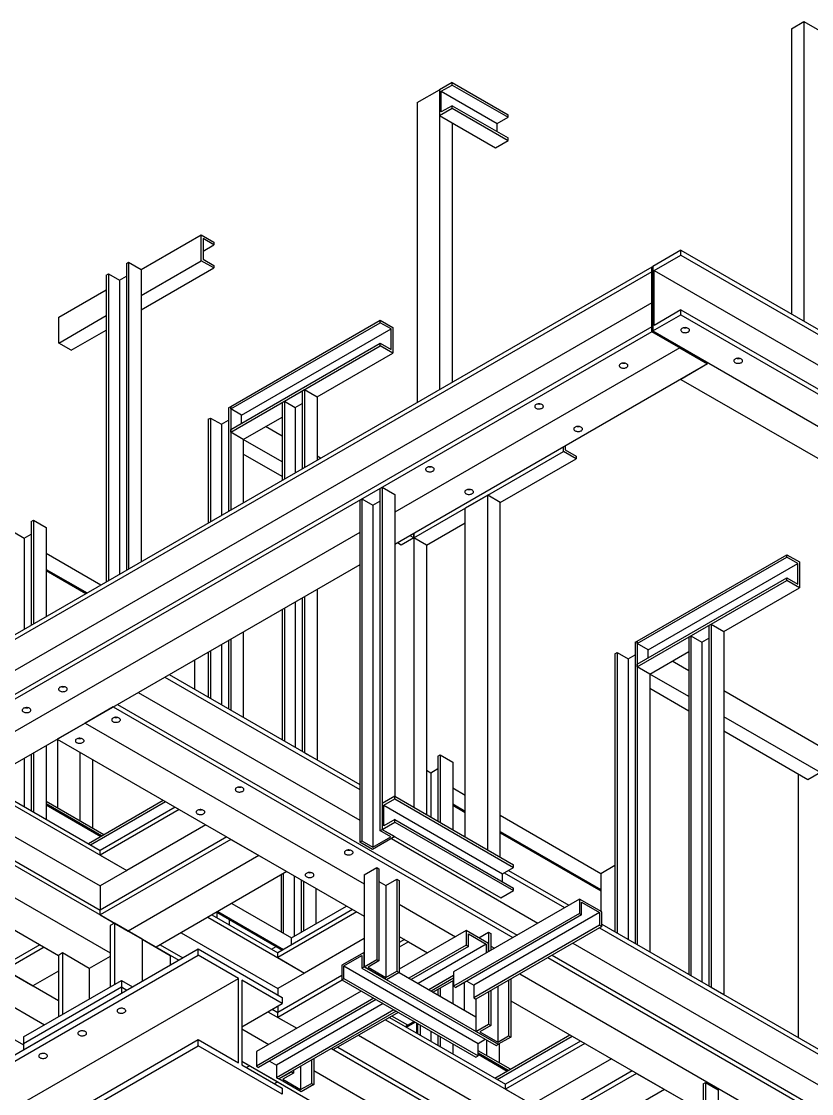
# Model space of a CAD drawing. Header units: millimetres. Extents: x 0 to 16187, y -20471 to 6290.
# Drawn here: x 7813.5 to 7913.4, y 2928 to 3063.6 of the extents above; entities that cross this region are included whole.
import ezdxf

# ---------------------------------------------------------------- set-up
doc = ezdxf.new("R2010")
doc.units = ezdxf.units.MM

msp = doc.modelspace()

# ---------------------------------------------------------------- linework, layer by layer
at = {"color": 7, "linetype": 'Continuous', "lineweight": 25}
for p, q in [((7910.80272, 3062.71244), (7912.39371, 3063.6309)), ((7910.80272, 3062.71244), (7910.80272, 3026.62038)), ((7912.39371, 3063.6309), (7912.39371, 3025.70192)), ((7912.39371, 3063.6309), (7915.22214, 3061.99809)), ((7867.9167, 3055.91585), (7866.32571, 3054.99739)), ((7866.53784, 3054.79323), (7867.9167, 3055.58923)), ((7867.9167, 3055.58923), (7867.9167, 3055.91585)), ((7867.9167, 3055.91585), (7874.98777, 3051.83381)), ((7867.9167, 3055.58923), (7874.98777, 3051.50719)), ((7863.49728, 3053.36457), (7866.32571, 3054.99739)), ((7866.32571, 3054.99739), (7866.32571, 3051.73122)), ((7866.32571, 3054.99739), (7866.32571, 3017.0684)), ((7866.53784, 3052.1803), (7866.53784, 3054.79323)), ((7866.53784, 3054.79323), (7873.60891, 3050.71119)), ((7863.49728, 3053.36457), (7863.49728, 3015.43559)), ((7867.9167, 3052.9763), (7866.53784, 3052.1803)), ((7867.9167, 3052.64968), (7867.9167, 3052.9763)), ((7867.9167, 3052.9763), (7874.98777, 3048.89426)), ((7866.32571, 3051.73122), (7867.9167, 3052.64968)), ((7866.32571, 3051.73122), (7873.39678, 3047.64918)), ((7867.9167, 3052.64968), (7874.98777, 3048.56764)), ((7873.60891, 3050.71119), (7874.98777, 3051.50719)), ((7874.98777, 3051.50719), (7874.98777, 3051.83381)), ((7867.9167, 3050.81276), (7867.9167, 3017.98686)), ((7873.60891, 3049.69026), (7873.60891, 3050.71119)), ((7874.98777, 3048.56764), (7874.98777, 3048.89426)), ((7873.39678, 3047.64918), (7874.98777, 3048.56764)), ((7828.60156, 3032.24118), (7836.20296, 3036.62937)), ((7836.20296, 3033.36321), (7836.20296, 3036.62937)), ((7836.20296, 3036.62937), (7837.79395, 3035.71091)), ((7837.79395, 3035.3843), (7836.41509, 3036.18029)), ((7836.41509, 3036.18029), (7836.41509, 3033.56736)), ((7836.41509, 3034.5883), (7837.79395, 3035.3843)), ((7837.79395, 3035.71091), (7837.79395, 3035.3843)), ((7896.83737, 3034.68241), (7893.30183, 3032.64139)), ((7893.46093, 3032.12083), (7896.83737, 3034.07)), ((7896.83737, 3034.07), (7896.83737, 3034.68241)), ((7896.83737, 3034.68241), (8046.744, 2948.14315)), ((7896.83737, 3034.07), (8046.744, 2947.53074)), ((7893.14273, 3032.54954), (7677.29839, 2907.94525)), ((7826.72773, 3032.99636), (7827.01057, 3033.15964)), ((7826.72773, 3032.99636), (7826.72773, 2994.20898)), ((7827.01057, 3033.15964), (7827.01057, 2994.37226)), ((7827.01057, 3033.15964), (7828.60156, 3032.24118)), ((7828.60156, 3028.97502), (7836.20296, 3033.36321)), ((7837.79395, 3032.44475), (7836.20296, 3033.36321)), ((7836.41509, 3033.56736), (7837.79395, 3032.77137)), ((7837.79395, 3032.77137), (7837.79395, 3032.44475)), ((7893.14273, 3032.54954), (7893.30183, 3032.64139)), ((7893.14273, 3024.38413), (7893.14273, 3032.54954)), ((7893.14273, 3031.93714), (7893.14273, 3032.54954)), ((7893.30183, 3032.64139), (7893.30183, 3024.47598)), ((7893.14273, 3031.93714), (7677.29839, 2907.33285)), ((7824.18214, 3031.52682), (7824.46499, 3031.6901)), ((7824.18214, 3031.52682), (7824.18214, 2992.73944)), ((7824.46499, 3031.6901), (7824.46499, 2992.90272)), ((7824.46499, 3031.6901), (7825.84384, 3030.8941)), ((7825.84384, 3030.8941), (7826.72773, 3031.40436)), ((7828.60156, 3027.1381), (7837.79395, 3032.44475)), ((7828.60156, 3032.24118), (7828.60156, 2995.29072)), ((7893.46093, 3025.18023), (7893.46093, 3032.12083)), ((7893.46093, 3032.12083), (8043.36757, 2945.58157)), ((7825.84384, 3030.8941), (7825.84384, 2993.69872)), ((7818.17174, 3026.22017), (7824.18214, 3029.6899)), ((7893.14273, 3028.03879), (7680.67482, 2905.38367)), ((7896.83737, 3027.1294), (7893.46093, 3025.18023)), ((7896.83737, 3026.517), (7896.83737, 3027.1294)), ((7896.83737, 3027.1294), (8046.744, 2940.59015)), ((7818.17174, 3022.95401), (7824.18214, 3026.42374)), ((7818.17174, 3022.95401), (7818.17174, 3026.22017)), ((7839.91527, 3014.93333), (7858.83038, 3025.85278)), ((7858.83038, 3025.52617), (7858.83038, 3025.85278)), ((7858.83038, 3025.85278), (7860.42137, 3024.93433)), ((7893.30183, 3024.47598), (7896.83737, 3026.517)), ((7896.83737, 3026.517), (8046.744, 2939.97774)), ((7893.14273, 3024.99654), (7677.29839, 2900.39225)), ((7893.14273, 3024.38413), (7677.29839, 2899.77985)), ((7819.76273, 3022.03555), (7824.18214, 3024.58682)), ((7839.91527, 3014.60671), (7858.83038, 3025.52617)), ((7841.29413, 3013.81071), (7860.20923, 3024.73017)), ((7860.20923, 3024.73017), (7858.83038, 3025.52617)), ((7860.20923, 3022.11724), (7860.20923, 3024.73017)), ((7860.42137, 3024.93433), (7860.42137, 3021.66816)), ((7893.14273, 3024.38413), (7893.14273, 3024.99654)), ((7893.30183, 3024.47598), (7893.14273, 3024.38413)), ((7900.2138, 3020.30209), (7893.14273, 3024.38413)), ((7896.67827, 3022.34311), (7893.14273, 3024.38413)), ((7893.30183, 3024.47598), (7958.70921, 2986.7171)), ((7819.76273, 3022.03555), (7818.17174, 3022.95401)), ((7839.91527, 3011.99378), (7858.83038, 3022.91324)), ((7839.91527, 3011.66716), (7858.83038, 3022.58662)), ((7850.84007, 3016.137), (7860.42137, 3021.66816)), ((7858.83038, 3022.58662), (7858.83038, 3022.91324)), ((7858.83038, 3022.91324), (7860.20923, 3022.11724)), ((7860.42137, 3021.66816), (7858.83038, 3022.58662)), ((7896.67827, 3022.34311), (7860.65118, 3001.54512)), ((7896.67827, 3022.34311), (7900.2138, 3020.30209)), ((7900.2138, 3020.30209), (7860.65118, 2997.46308)), ((7900.2138, 3020.30209), (7896.83737, 3018.35292)), ((7896.83737, 3018.35292), (7958.70921, 2982.63506)), ((7848.96624, 3016.89218), (7849.24908, 3017.05546)), ((7848.96624, 3016.89218), (7848.96624, 3007.04699)), ((7849.24908, 3017.05546), (7849.24908, 3007.21027)), ((7849.24908, 3017.05546), (7850.84007, 3016.137)), ((7839.63243, 3014.77004), (7839.91527, 3014.93333)), ((7839.91527, 3014.60671), (7839.91527, 3014.93333)), ((7839.91527, 3014.93333), (7839.91527, 3001.82198)), ((7846.42065, 3015.42264), (7846.70349, 3015.58592)), ((7846.42065, 3015.42264), (7846.42065, 3005.57746)), ((7846.70349, 3015.58592), (7846.70349, 3005.74074)), ((7846.70349, 3015.58592), (7848.08235, 3014.78992)), ((7848.08235, 3014.78992), (7848.96624, 3015.30018)), ((7850.84007, 3016.137), (7850.84007, 3008.12873)), ((7839.63243, 3014.77004), (7839.63243, 3001.6587)), ((7841.29413, 3013.81071), (7839.91527, 3014.60671)), ((7841.29413, 3012.78978), (7841.29413, 3013.81071)), ((7841.50626, 3010.7487), (7846.42065, 3013.58572)), ((7848.08235, 3014.78992), (7848.08235, 3006.53674)), ((7837.08684, 3013.30051), (7837.36969, 3013.46379)), ((7837.08684, 3013.30051), (7837.08684, 3000.18916)), ((7837.36969, 3013.46379), (7837.36969, 3000.35245)), ((7837.36969, 3013.46379), (7838.74854, 3012.66779)), ((7838.74854, 3012.66779), (7839.63243, 3013.17805)), ((7838.74854, 3012.66779), (7838.74854, 3001.14844)), ((7846.42065, 3011.17785), (7844.33515, 3012.38179)), ((7839.91527, 3011.66716), (7839.91527, 3011.99378)), ((7841.50626, 3010.7487), (7839.91527, 3011.66716)), ((7846.42065, 3007.91169), (7841.50626, 3010.7487)), ((7841.50626, 3010.7487), (7841.50626, 3002.74044)), ((7881.98812, 3009.21794), (7881.98812, 3009.78063)), ((7882.20025, 3009.90309), (7882.20025, 3009.42209)), ((7882.20025, 3009.42209), (7883.57911, 3008.6261)), ((7846.42065, 3006.07477), (7841.50626, 3008.91179)), ((7851.27126, 3008.37765), (7850.84007, 3008.62657)), ((7863.07302, 2998.29848), (7881.98812, 3009.21794)), ((7873.99782, 3002.76831), (7883.57911, 3008.29948)), ((7883.57911, 3008.29948), (7881.98812, 3009.21794)), ((7883.57911, 3008.6261), (7883.57911, 3008.29948)), ((7858.77734, 3004.54542), (7859.06019, 3004.7087)), ((7858.77734, 3004.54542), (7858.77734, 2961.26875)), ((7859.06019, 3004.7087), (7859.06019, 2961.43203)), ((7859.06019, 3004.7087), (7860.65118, 3003.79024)), ((7856.23176, 3003.07588), (7856.5146, 3003.23916)), ((7856.23176, 3003.07588), (7856.23176, 2959.79922)), ((7856.5146, 3003.23916), (7856.5146, 2959.9625)), ((7856.5146, 3003.23916), (7857.89346, 3002.44317)), ((7857.89346, 3002.44317), (7858.77734, 3002.95342)), ((7860.65118, 3003.79024), (7860.65118, 2965.61666)), ((7872.40683, 3003.68677), (7869.5784, 3002.05396)), ((7872.40683, 2958.83026), (7872.40683, 3003.68677)), ((7873.99782, 3002.76831), (7872.40683, 3003.68677)), ((7873.99782, 2957.91181), (7873.99782, 3002.76831)), ((7857.89346, 3002.44317), (7857.89346, 2959.1665)), ((7869.5784, 2960.46308), (7869.5784, 3002.05396)), ((7814.70691, 3000.38085), (7814.98976, 3000.54413)), ((7814.70691, 3000.38085), (7814.70691, 2987.26951)), ((7814.98976, 3000.54413), (7814.98976, 2987.43279)), ((7814.98976, 3000.54413), (7816.58075, 2999.62567)), ((7864.66401, 2997.38002), (7869.5784, 3000.21704)), ((7856.23176, 2998.99384), (7680.83392, 2897.73882)), ((7812.44417, 2999.0746), (7813.82303, 2998.2786)), ((7813.82303, 2998.2786), (7814.70691, 2998.78886)), ((7816.58075, 2999.62567), (7816.58075, 2988.35125)), ((7863.07302, 2998.29848), (7862.58566, 2998.57983)), ((7863.07302, 2998.29848), (7863.07302, 2998.86117)), ((7863.07302, 2998.86117), (7863.07302, 2964.21856)), ((7813.82303, 2998.2786), (7813.82303, 2986.75925)), ((7861.48203, 2997.38002), (7860.99467, 2997.66137)), ((7863.07302, 2998.29848), (7861.48203, 2997.38002)), ((7864.66401, 2997.38002), (7863.07302, 2998.29848)), ((7864.66401, 2997.38002), (7864.66401, 2963.3001)), ((7816.58075, 2996.36004), (7823.51732, 2992.35564)), ((7891.32193, 2985.25689), (7910.23704, 2996.17635)), ((7910.23704, 2995.84973), (7910.23704, 2996.17635)), ((7910.23704, 2996.17635), (7911.82803, 2995.25789)), ((7856.23176, 2994.9118), (7684.36946, 2895.6978)), ((7891.32193, 2984.93028), (7910.23704, 2995.84973)), ((7892.70079, 2984.13428), (7911.6159, 2995.05374)), ((7911.6159, 2995.05374), (7910.23704, 2995.84973)), ((7911.6159, 2992.44081), (7911.6159, 2995.05374)), ((7911.82803, 2995.25789), (7911.82803, 2991.99173)), ((7816.58075, 2994.31869), (7821.74926, 2991.33497)), ((7816.58075, 2994.15541), (7821.60784, 2991.25333)), ((7891.32193, 2982.31734), (7910.23704, 2993.2368)), ((7910.23704, 2992.91019), (7910.23704, 2993.2368)), ((7910.23704, 2993.2368), (7911.6159, 2992.44081)), ((7850.84007, 2991.79924), (7850.84007, 2970.20658)), ((7891.32193, 2981.99073), (7910.23704, 2992.91019)), ((7902.24673, 2986.46056), (7911.82803, 2991.99173)), ((7911.82803, 2991.99173), (7910.23704, 2992.91019)), ((7848.96624, 2990.7175), (7848.96624, 2971.28832)), ((7849.24908, 2990.88079), (7849.24908, 2971.12504)), ((7846.42065, 2989.24797), (7846.42065, 2972.75785)), ((7846.70349, 2989.41125), (7846.70349, 2972.59457)), ((7848.08235, 2990.20725), (7848.08235, 2971.79857)), ((7841.50626, 2986.41095), (7841.50626, 2975.59487)), ((7900.3729, 2987.21574), (7900.65574, 2987.37902)), ((7900.3729, 2987.21574), (7900.3729, 2941.61188)), ((7900.65574, 2987.37902), (7900.65574, 2941.4486)), ((7900.65574, 2987.37902), (7902.24673, 2986.46056)), ((7902.24673, 2986.46056), (7902.24673, 2940.53014)), ((7839.63243, 2985.32921), (7839.63243, 2976.67661)), ((7839.91527, 2985.49249), (7839.91527, 2976.51333)), ((7891.03909, 2985.09361), (7891.32193, 2985.25689)), ((7891.03909, 2985.09361), (7891.03909, 2947.00018)), ((7891.32193, 2984.93028), (7891.32193, 2985.25689)), ((7891.32193, 2985.25689), (7891.32193, 2946.83689)), ((7897.82731, 2985.74621), (7898.11016, 2985.90949)), ((7897.82731, 2985.74621), (7897.82731, 2943.08142)), ((7898.11016, 2985.90949), (7898.11016, 2942.91814)), ((7898.11016, 2985.90949), (7899.48902, 2985.11349)), ((7899.48902, 2985.11349), (7900.3729, 2985.62374)), ((7899.48902, 2985.11349), (7899.48902, 2942.12214)), ((7837.08684, 2983.85968), (7837.08684, 2978.14615)), ((7837.36969, 2984.02296), (7837.36969, 2977.98286)), ((7838.74854, 2984.81896), (7838.74854, 2977.18687)), ((7888.49351, 2983.62408), (7888.77635, 2983.78736)), ((7888.77635, 2983.78736), (7888.77635, 2948.30643)), ((7888.77635, 2983.78736), (7890.15521, 2982.99136)), ((7892.70079, 2984.13428), (7891.32193, 2984.93028)), ((7892.70079, 2983.11334), (7892.70079, 2984.13428)), ((7892.91292, 2981.07227), (7897.82731, 2983.90929)), ((7835.31908, 2982.83917), (7835.31908, 2979.16666)), ((7888.49351, 2983.62408), (7888.49351, 2948.46971)), ((7890.15521, 2982.99136), (7891.03909, 2983.50161)), ((7890.15521, 2982.99136), (7890.15521, 2947.51043)), ((7891.32193, 2981.99073), (7891.32193, 2982.31734)), ((7897.82731, 2981.50141), (7895.74181, 2982.70535)), ((7832.13824, 2981.00291), (7856.23176, 2967.09402)), ((7892.91292, 2981.07227), (7891.32193, 2981.99073)), ((7897.82731, 2978.23525), (7892.91292, 2981.07227)), ((7892.91292, 2981.07227), (7892.91292, 2945.91844)), ((7831.60783, 2980.69671), (7856.23176, 2966.48162)), ((7828.23139, 2978.74753), (7856.23176, 2962.58327)), ((7897.82731, 2976.39833), (7892.91292, 2979.23535)), ((7914.47968, 2971.88821), (7902.24673, 2978.95014)), ((7825.06603, 2976.92021), (7821.53049, 2974.87919)), ((7825.06603, 2976.92021), (7875.58961, 2947.75356)), ((7825.59644, 2977.22641), (7876.12003, 2948.05977)), ((7914.47968, 2968.62205), (7902.24673, 2975.68398)), ((7821.53049, 2974.87919), (7817.99496, 2972.83817)), ((7821.53049, 2974.87919), (7856.77977, 2954.53021)), ((7817.99496, 2972.83817), (7856.77977, 2950.44817)), ((7818.03031, 2972.81776), (7818.03031, 2964.12964)), ((7820.85874, 2972.95092), (7820.85874, 2972.92962)), ((7912.88869, 2967.70359), (7902.24673, 2973.84706)), ((7816.58075, 2972.02176), (7816.58075, 2962.71603)), ((7813.82303, 2970.42976), (7813.82303, 2964.30803)), ((7814.70691, 2970.94002), (7814.70691, 2963.79777)), ((7814.98976, 2971.1033), (7814.98976, 2963.63449)), ((7820.85874, 2971.18494), (7820.85874, 2962.49683)), ((7822.44973, 2970.26648), (7822.44973, 2961.57837)), ((7849.24908, 2971.12504), (7850.84007, 2970.20658)), ((7866.11358, 2970.70442), (7866.39642, 2970.8677)), ((7866.11358, 2970.70442), (7866.11358, 2962.46328)), ((7866.39642, 2970.8677), (7866.39642, 2962.3)), ((7866.39642, 2970.8677), (7867.98741, 2969.94924)), ((7864.66401, 2968.92873), (7865.22969, 2968.60217)), ((7865.22969, 2968.60217), (7866.11358, 2969.11242)), ((7867.98741, 2969.94924), (7867.98741, 2961.38154)), ((7865.22969, 2968.60217), (7865.22969, 2962.97354)), ((7911.65125, 2968.41794), (7911.65125, 2935.10103)), ((7914.47968, 2968.62205), (7912.88869, 2967.70359)), ((7807.99046, 2967.06269), (7826.78076, 2956.21528)), ((7808.52088, 2967.3689), (7823.40433, 2958.77686)), ((7867.98741, 2966.68361), (7869.5784, 2965.76515)), ((7804.61403, 2965.11352), (7823.40433, 2954.26611)), ((7823.86794, 2960.75966), (7816.58075, 2964.96646)), ((7821.9188, 2959.63444), (7831.39288, 2965.10371)), ((7822.20169, 2959.47113), (7831.67577, 2964.9404)), ((7860.65118, 2965.61666), (7859.06019, 2964.6982)), ((7859.06019, 2964.6982), (7859.06019, 2961.43203)), ((7859.27232, 2964.49404), (7860.65118, 2965.29004)), ((7860.65118, 2965.29004), (7860.65118, 2965.61666)), ((7860.65118, 2965.61666), (7875.67719, 2956.94232)), ((7860.65118, 2965.29004), (7875.67719, 2956.6157)), ((7801.97908, 2963.59239), (7823.40433, 2951.22386)), ((7823.58505, 2960.59635), (7816.58075, 2964.63985)), ((7816.58075, 2964.51495), (7823.47688, 2960.5339)), ((7832.87841, 2964.24613), (7823.40433, 2958.77686)), ((7833.40882, 2963.93993), (7823.40433, 2958.16446)), ((7859.27232, 2961.88111), (7859.27232, 2964.49404)), ((7859.27232, 2964.49404), (7874.29834, 2955.81971)), ((7867.98741, 2964.64225), (7869.5784, 2963.7238)), ((7867.98741, 2964.47897), (7869.5784, 2963.56051)), ((7801.44866, 2963.28619), (7833.34079, 2944.87526)), ((7836.78526, 2961.99076), (7826.78076, 2956.21528)), ((7859.06019, 2961.43203), (7860.65118, 2962.35049)), ((7860.65118, 2962.67711), (7859.27232, 2961.88111)), ((7860.65118, 2962.35049), (7860.65118, 2962.67711)), ((7860.65118, 2962.67711), (7875.67719, 2954.00277)), ((7860.65118, 2962.35049), (7875.67719, 2953.67616)), ((7873.99782, 2963.21387), (7886.72574, 2955.8662)), ((7797.91313, 2961.24517), (7824.67712, 2945.79465)), ((7858.77734, 2961.26875), (7859.06019, 2961.43203)), ((7860.1562, 2960.47276), (7858.77734, 2961.26875)), ((7859.06019, 2961.43203), (7874.0862, 2952.7577)), ((7859.06019, 2961.43203), (7860.65118, 2960.51358)), ((7873.99782, 2961.17252), (7886.72574, 2953.82485)), ((7873.99782, 2961.00924), (7886.72574, 2953.66157)), ((7839.42021, 2960.46963), (7823.40433, 2951.22386)), ((7839.95062, 2960.16343), (7823.40433, 2950.61146)), ((7839.95062, 2960.16343), (7843.48616, 2958.12241)), ((7856.23176, 2959.79922), (7856.5146, 2959.9625)), ((7857.82275, 2958.88076), (7856.23176, 2959.79922)), ((7856.5146, 2959.9625), (7857.89346, 2959.1665)), ((7860.65118, 2960.51358), (7857.82275, 2958.88076)), ((7857.89346, 2959.1665), (7860.1562, 2960.47276)), ((7860.23407, 2960.27278), (7878.75498, 2949.58089)), ((7794.37759, 2959.20415), (7818.13638, 2945.48849)), ((7823.40433, 2958.16446), (7823.40433, 2958.77686)), ((7823.40433, 2958.16446), (7826.78076, 2956.21528)), ((7843.48616, 2958.12241), (7826.93986, 2948.57043)), ((7843.48616, 2958.12241), (7847.02169, 2956.08139)), ((7856.77977, 2955.67319), (7858.37076, 2956.59164)), ((7858.37076, 2956.59164), (7858.37076, 2944.95594)), ((7858.37076, 2956.59164), (7858.6536, 2956.42836)), ((7874.29834, 2955.81971), (7875.67719, 2956.6157)), ((7875.67719, 2956.6157), (7875.67719, 2956.94232)), ((7886.72574, 2955.8662), (7888.49351, 2956.88671)), ((7789.42785, 2956.34672), (7818.13638, 2939.77364)), ((7826.78076, 2956.21528), (7823.40433, 2954.26611)), ((7847.02169, 2956.08139), (7830.47539, 2946.52941)), ((7846.27923, 2955.65278), (7846.27923, 2948.47041)), ((7846.56207, 2955.81606), (7846.56207, 2948.30713)), ((7847.94093, 2955.55072), (7847.94093, 2947.91933)), ((7856.77977, 2955.67319), (7856.77977, 2944.03748)), ((7858.6536, 2956.42836), (7858.6536, 2944.79266)), ((7874.29834, 2954.79877), (7874.29834, 2955.81971)), ((7874.49953, 2955.93585), (7882.13141, 2951.53006)), ((7875.02995, 2956.24206), (7882.66183, 2951.83627)), ((7886.72574, 2955.8662), (7886.72574, 2951.03914)), ((7785.89231, 2954.3057), (7816.36999, 2936.71131)), ((7823.40433, 2954.26611), (7823.40433, 2951.22386)), ((7848.82481, 2955.04047), (7848.82481, 2948.42959)), ((7849.10766, 2954.87719), (7849.10766, 2948.59287)), ((7850.69865, 2953.95873), (7850.69865, 2949.51133)), ((7858.6536, 2954.83637), (7859.53748, 2954.32611)), ((7859.53748, 2954.32611), (7860.91634, 2955.12211)), ((7859.53748, 2954.32611), (7859.53748, 2942.69041)), ((7860.91634, 2955.12211), (7860.91634, 2943.4864)), ((7860.91634, 2955.12211), (7861.19918, 2954.95883)), ((7861.19918, 2954.95883), (7861.19918, 2943.32312)), ((7875.67719, 2953.67616), (7875.67719, 2954.00277)), ((7884.00338, 2952.61073), (7868.09347, 2943.42613)), ((7874.0862, 2952.7577), (7875.67719, 2953.67616)), ((7884.00338, 2952.61073), (7884.00338, 2950.77351)), ((7886.8318, 2950.97791), (7884.00338, 2952.61073)), ((7782.35678, 2952.26468), (7813.71696, 2934.16083)), ((7823.40433, 2950.61146), (7823.40433, 2951.22386)), ((7840.05844, 2952.06159), (7847.58738, 2947.71523)), ((7855.32905, 2951.28566), (7845.85497, 2945.81638)), ((7847.58738, 2947.71523), (7854.55063, 2951.73503)), ((7861.19918, 2951.97894), (7868.34116, 2947.85596)), ((7884.28622, 2952.20248), (7886.54896, 2950.89623)), ((7884.28622, 2950.61023), (7884.28622, 2952.20248)), ((7823.40433, 2950.61146), (7826.93986, 2948.57043)), ((7837.01719, 2950.30592), (7849.2314, 2943.2548)), ((7837.54761, 2950.61212), (7845.85497, 2945.81638)), ((7838.1475, 2950.95843), (7838.1475, 2950.26581)), ((7838.14897, 2950.95927), (7846.45632, 2946.16354)), ((7838.29039, 2951.04092), (7846.59774, 2946.24518)), ((7839.73849, 2950.04166), (7839.73849, 2949.34735)), ((7855.85946, 2950.97945), (7845.85497, 2945.20398)), ((7884.00338, 2950.77351), (7868.09347, 2941.58892)), ((7884.28622, 2950.61023), (7868.37632, 2941.42564)), ((7886.54896, 2950.89623), (7870.63906, 2941.71164)), ((7884.00338, 2950.77351), (7884.28622, 2950.61023)), ((7886.54896, 2950.89623), (7886.54896, 2949.30397)), ((7886.8318, 2949.14069), (7886.8318, 2950.97791)), ((7825.20745, 2949.57053), (7824.67712, 2949.26438)), ((7824.67712, 2949.26438), (7824.67712, 2941.50691)), ((7825.20745, 2949.57053), (7825.20745, 2941.81307)), ((7828.74298, 2947.52951), (7825.20745, 2949.57053)), ((7826.93986, 2948.57043), (7830.47539, 2946.52941)), ((7869.68446, 2948.63143), (7861.19918, 2943.73298)), ((7869.68446, 2948.63143), (7869.68446, 2946.79422)), ((7872.51289, 2946.99862), (7869.68446, 2948.63143)), ((7886.54896, 2949.30397), (7870.63906, 2940.11938)), ((7886.8318, 2949.14069), (7870.9219, 2939.9561)), ((7871.27525, 2947.71309), (7872.51289, 2948.42756)), ((7872.51289, 2948.42756), (7872.51289, 2945.97741)), ((7872.51289, 2948.42756), (7872.79573, 2948.26428)), ((7886.54896, 2949.30397), (7886.8318, 2949.14069)), ((7886.55109, 2948.97864), (7924.11401, 2927.29403)), ((7886.8318, 2949.42899), (7920.73757, 2929.85561)), ((7828.74298, 2947.52951), (7828.74298, 2942.221)), ((7828.74298, 2947.52951), (7832.27852, 2945.48849)), ((7833.64076, 2948.35674), (7845.85497, 2941.30563)), ((7847.58738, 2946.81648), (7847.58738, 2947.71523)), ((7856.77977, 2947.61238), (7849.2314, 2943.2548)), ((7861.19918, 2947.8969), (7864.80563, 2945.81494)), ((7861.87085, 2947.50915), (7861.19918, 2947.12141)), ((7862.40127, 2947.20295), (7861.19918, 2946.509)), ((7862.40127, 2947.20295), (7864.80563, 2945.81494)), ((7869.96731, 2948.22319), (7872.23005, 2946.91694)), ((7869.96731, 2946.63093), (7869.96731, 2948.22319)), ((7872.79573, 2948.26428), (7872.79573, 2946.14069)), ((7647.90042, 2837.82282), (7835.81405, 2946.30304)), ((7815.80284, 2946.83562), (7811.38351, 2944.28439)), ((7816.33326, 2946.52941), (7811.38351, 2943.67199)), ((7816.33326, 2946.52941), (7818.13638, 2945.48849)), ((7818.66671, 2945.79465), (7818.13638, 2945.48849)), ((7818.66671, 2945.79465), (7818.66671, 2938.03718)), ((7822.04315, 2943.84547), (7818.66671, 2945.79465)), ((7831.00581, 2946.83562), (7833.8712, 2945.18146)), ((7835.81405, 2945.52733), (7835.81405, 2946.30304)), ((7835.81405, 2946.30304), (7846.42065, 2940.17998)), ((7845.07655, 2946.26576), (7845.6779, 2946.61291)), ((7845.85497, 2945.20398), (7845.85497, 2945.81638)), ((7856.77977, 2945.8747), (7853.95134, 2944.24188)), ((7856.77977, 2944.03748), (7856.77977, 2945.8747)), ((7869.68446, 2946.79422), (7862.4357, 2942.60959)), ((7869.96731, 2946.63093), (7862.71854, 2942.44631)), ((7872.23005, 2946.91694), (7863.6022, 2941.93619)), ((7869.68446, 2946.79422), (7869.96731, 2946.63093)), ((7872.23005, 2946.91694), (7872.23005, 2945.81413)), ((7872.51289, 2945.97741), (7872.51289, 2946.99862)), ((7872.79573, 2946.67229), (7873.25616, 2946.40649)), ((7883.17465, 2947.02946), (7920.73757, 2925.34485)), ((7647.90042, 2837.0471), (7835.81405, 2945.52733)), ((7818.13638, 2945.48849), (7818.13638, 2937.73102)), ((7824.67712, 2945.36603), (7822.04315, 2943.84547)), ((7832.27852, 2945.48849), (7832.27852, 2944.26202)), ((7840.9229, 2942.57806), (7835.81405, 2945.52733)), ((7845.85497, 2945.20398), (7849.2314, 2943.2548)), ((7854.23418, 2944.1602), (7856.49692, 2945.46645)), ((7856.49692, 2945.46645), (7856.49692, 2943.8742)), ((7856.77977, 2944.03748), (7858.37076, 2944.95594)), ((7858.6536, 2944.79266), (7857.27474, 2943.99666)), ((7858.37076, 2944.95594), (7858.6536, 2944.79266)), ((7880.00929, 2945.20214), (7923.35467, 2920.17938)), ((7880.5397, 2945.50834), (7920.73757, 2922.3026)), ((7811.38351, 2943.67199), (7814.91904, 2941.63097)), ((7818.13638, 2943.48829), (7814.91904, 2941.63097)), ((7822.04315, 2943.84547), (7822.04315, 2939.98635)), ((7849.2314, 2943.2548), (7845.85497, 2941.30563)), ((7853.95134, 2944.24188), (7853.95134, 2942.40466)), ((7854.23418, 2942.56794), (7854.23418, 2944.1602)), ((7854.23418, 2944.1602), (7871.20474, 2934.3633)), ((7856.49692, 2943.8742), (7856.77977, 2944.03748)), ((7856.49692, 2943.8742), (7873.46749, 2934.0773)), ((7856.77977, 2944.03748), (7873.75033, 2934.24058)), ((7859.60819, 2942.40466), (7856.77977, 2944.03748)), ((7857.27474, 2943.99666), (7859.53748, 2942.69041)), ((7859.53748, 2942.69041), (7860.91634, 2943.4864)), ((7861.19918, 2943.32312), (7859.60819, 2942.40466)), ((7860.91634, 2943.4864), (7861.19918, 2943.32312)), ((7861.19918, 2943.32342), (7870.9219, 2937.71061)), ((7868.09347, 2943.42613), (7868.09347, 2941.58892)), ((7876.47375, 2943.16112), (7915.5757, 2920.58805)), ((7653.00927, 2834.09783), (7840.9229, 2942.57806)), ((7813.71696, 2935.17975), (7826.09133, 2942.32332)), ((7814.91904, 2941.63097), (7818.13638, 2939.77364)), ((7826.09133, 2942.32332), (7826.09133, 2941.50678)), ((7826.09133, 2942.32332), (7827.50578, 2941.50678)), ((7840.9229, 2931.88137), (7840.9229, 2942.57806)), ((7846.42065, 2939.40427), (7841.31181, 2942.35354)), ((7841.31181, 2942.35354), (7841.31181, 2931.65686)), ((7853.95134, 2942.93732), (7845.85497, 2938.26338)), ((7854.02041, 2942.36479), (7845.85497, 2937.65098)), ((7853.95134, 2942.40466), (7854.23418, 2942.56794)), ((7853.95134, 2942.40466), (7870.9219, 2932.60777)), ((7854.23418, 2942.56794), (7871.20474, 2932.77105)), ((7868.09347, 2942.93669), (7864.98129, 2941.14006)), ((7868.09347, 2942.61012), (7865.26413, 2940.97678)), ((7868.09347, 2942.32491), (7865.51116, 2940.83417)), ((7867.98741, 2942.26368), (7867.98741, 2939.40466)), ((7869.43698, 2942.03794), (7869.43698, 2938.56784)), ((7869.7554, 2942.22176), (7870.63906, 2941.71164)), ((7870.63906, 2941.71164), (7870.63906, 2940.11938)), ((7875.05848, 2942.3441), (7875.05848, 2935.32232)), ((7875.34132, 2942.50738), (7875.34132, 2935.15904)), ((7813.71696, 2934.36321), (7826.09133, 2941.50678)), ((7813.71696, 2933.54667), (7826.09133, 2940.69024)), ((7826.09133, 2941.50678), (7826.09133, 2940.69024)), ((7826.09133, 2941.50678), (7826.79855, 2941.09851)), ((7856.42478, 2940.97678), (7843.16796, 2933.32378)), ((7845.85497, 2941.30563), (7845.85497, 2940.50655)), ((7866.11358, 2941.18194), (7866.11358, 2940.4864)), ((7866.39642, 2941.34522), (7866.39642, 2940.32312)), ((7868.09347, 2941.58892), (7868.37632, 2941.42564)), ((7872.51289, 2940.87456), (7872.51289, 2936.79186)), ((7872.79573, 2941.03784), (7872.79573, 2936.62858)), ((7873.67962, 2941.5481), (7873.67962, 2934.52632)), ((7900.65574, 2941.4486), (7902.24673, 2940.53014)), ((7841.31181, 2936.455), (7846.42065, 2939.40427)), ((7858.01602, 2940.05817), (7843.16796, 2931.48656)), ((7858.29887, 2939.89489), (7843.4508, 2931.32328)), ((7859.18253, 2939.38476), (7845.71355, 2931.60928)), ((7845.85497, 2939.07771), (7845.85497, 2938.26338)), ((7846.42065, 2940.17998), (7846.42065, 2939.40427)), ((7870.63906, 2940.11938), (7870.9219, 2939.9561)), ((7870.9219, 2939.9561), (7870.9219, 2935.8734)), ((7875.34132, 2939.73282), (7897.12021, 2927.16013)), ((7844.61925, 2938.36434), (7848.25933, 2936.26297)), ((7845.14966, 2938.67054), (7845.85497, 2938.26338)), ((7860.56161, 2938.58863), (7845.71355, 2930.01703)), ((7845.85497, 2937.65098), (7845.85497, 2938.26338)), ((7845.85497, 2937.65098), (7848.25933, 2936.26297)), ((7860.84445, 2938.42535), (7845.99639, 2929.85375)), ((7861.09148, 2938.28275), (7852.92603, 2933.56894)), ((7859.99825, 2937.65164), (7874.66957, 2929.18207)), ((7862.29731, 2936.65624), (7860.28565, 2937.81755)), ((7841.31181, 2936.19165), (7844.7238, 2934.22195)), ((7859.46784, 2937.34544), (7878.046, 2926.62049)), ((7863.10314, 2937.12144), (7862.00991, 2936.49033)), ((7862.15136, 2936.40868), (7863.24459, 2937.03978)), ((7863.42657, 2936.93473), (7863.42657, 2935.67251)), ((7863.56799, 2935.59087), (7863.56799, 2936.85309)), ((7863.85083, 2936.68981), (7863.85083, 2935.42759)), ((7870.9219, 2935.8734), (7872.51289, 2936.79186)), ((7872.79573, 2936.62858), (7871.41688, 2935.83258)), ((7872.51289, 2936.79186), (7872.79573, 2936.62858)), ((7647.90042, 2826.35042), (7835.81405, 2934.83065)), ((7813.71696, 2935.17975), (7813.71696, 2934.36321)), ((7835.81405, 2934.05493), (7835.81405, 2934.83065)), ((7835.81405, 2934.83065), (7840.9229, 2931.88137)), ((7856.0914, 2935.39626), (7874.66957, 2924.67131)), ((7865.22969, 2935.89381), (7865.22969, 2934.63159)), ((7866.11358, 2935.38355), (7866.11358, 2934.12134)), ((7866.39642, 2935.22027), (7866.39642, 2933.95806)), ((7873.75033, 2934.24058), (7870.9219, 2935.8734)), ((7871.20474, 2934.3633), (7872.0884, 2934.87343)), ((7871.41688, 2935.83258), (7873.67962, 2934.52632)), ((7873.32546, 2929.95801), (7882.79954, 2935.42728)), ((7873.60835, 2929.7947), (7883.08243, 2935.26397)), ((7873.67962, 2934.52632), (7875.05848, 2935.32232)), ((7875.34132, 2935.15904), (7873.75033, 2934.24058)), ((7875.05848, 2935.32232), (7875.34132, 2935.15904)), ((7647.90042, 2825.5747), (7835.81405, 2934.05493)), ((7813.71696, 2934.36321), (7813.71696, 2933.54667)), ((7846.42065, 2927.93187), (7835.81405, 2934.05493)), ((7852.67901, 2933.71154), (7852.92603, 2933.56894)), ((7852.67901, 2933.71154), (7881.28122, 2917.19984)), ((7853.45645, 2933.87514), (7874.66957, 2921.62907)), ((7867.98741, 2934.30181), (7867.98741, 2933.0396)), ((7871.20474, 2932.77105), (7871.20474, 2934.3633)), ((7872.2654, 2934.77125), (7872.2654, 2932.82039)), ((7873.46749, 2934.0773), (7873.75033, 2934.24058)), ((7873.85639, 2934.30181), (7873.85639, 2931.90193)), ((7884.14365, 2934.65134), (7874.66957, 2929.18207)), ((7884.67407, 2934.34514), (7874.66957, 2928.56966)), ((7843.16796, 2933.32378), (7843.16796, 2931.48656)), ((7844.82989, 2932.11941), (7845.71355, 2931.60928)), ((7850.13296, 2932.24174), (7850.13296, 2929.30267)), ((7850.41581, 2932.40502), (7850.41581, 2929.13939)), ((7870.9219, 2932.60777), (7871.20474, 2932.77105)), ((7875.2746, 2931.08322), (7871.20474, 2933.4327)), ((7874.99171, 2930.91991), (7871.20474, 2933.10608)), ((7871.20474, 2932.98119), (7874.88354, 2930.85746)), ((7888.0505, 2932.39596), (7878.046, 2926.62049)), ((7841.31181, 2932.10961), (7842.31943, 2931.52792)), ((7841.31181, 2932.10961), (7874.95241, 2912.6893)), ((7841.31181, 2931.65686), (7846.42065, 2928.70759)), ((7842.31943, 2931.52792), (7841.9273, 2931.30154)), ((7842.31943, 2931.52792), (7845.85497, 2929.4869)), ((7843.16796, 2931.48656), (7843.4508, 2931.32328)), ((7845.71355, 2931.60928), (7845.71355, 2930.01703)), ((7845.99639, 2929.85375), (7847.58738, 2930.77221)), ((7847.58738, 2930.77221), (7847.87022, 2930.60893)), ((7847.87022, 2930.93549), (7847.87022, 2930.60893)), ((7848.7541, 2931.44574), (7848.7541, 2928.50667)), ((7850.41581, 2930.93602), (7877.49799, 2915.3018)), ((7890.68545, 2930.87484), (7874.66957, 2921.62907)), ((7845.85497, 2929.4869), (7845.46283, 2929.26052)), ((7845.71355, 2930.01703), (7845.99639, 2929.85375)), ((7848.82481, 2928.22093), (7845.99639, 2929.85375)), ((7847.87022, 2930.60893), (7846.49136, 2929.81293)), ((7846.49136, 2929.81293), (7848.7541, 2928.50667)), ((7891.21587, 2930.56864), (7874.66957, 2921.01666)), ((7891.21587, 2930.56864), (7894.7514, 2928.52762)), ((7899.66579, 2929.24197), (7899.94864, 2929.40525)), ((7899.94864, 2929.40525), (7899.94864, 2924.71014)), ((7899.94864, 2929.40525), (7901.53963, 2928.4868)), ((7846.42065, 2928.70759), (7846.42065, 2927.93187)), ((7848.7541, 2928.50667), (7850.13296, 2929.30267)), ((7850.41581, 2929.13939), (7848.82481, 2928.22093)), ((7850.13296, 2929.30267), (7850.41581, 2929.13939)), ((7874.66957, 2928.56966), (7874.66957, 2929.18207)), ((7874.66957, 2928.56966), (7878.046, 2926.62049)), ((7894.7514, 2928.52762), (7878.2051, 2918.97564)), ((7894.7514, 2928.52762), (7897.12021, 2927.16013)), ((7899.66579, 2929.24197), (7899.66579, 2924.54686)), ((7901.53963, 2928.4868), (7901.53963, 2923.79169))]:
    msp.add_line(p, q, dxfattribs=at)
at = {"color": 7, "linetype": 'Continuous', "lineweight": 25, "flags": 128}
for points in [[(7897.7566, 3024.80254), (7897.68091, 3024.83902), (7897.59515, 3024.86711), (7897.50208, 3024.88591), (7897.40469, 3024.89482), (7897.30611, 3024.89354), (7897.20952, 3024.88212), (7897.118, 3024.86093), (7897.03451, 3024.83065), (7896.96173, 3024.79224), (7896.902, 3024.74695), (7896.85723, 3024.69624), (7896.82887, 3024.64172), (7896.81783, 3024.58515), (7896.82447, 3024.52836), (7896.84856, 3024.47316), (7896.88934, 3024.42134), (7896.94549, 3024.37455), (7897.01521, 3024.3343), (7897.09627, 3024.30188), (7897.18604, 3024.27834), (7897.28166, 3024.26443), (7897.38004, 3024.2606), (7897.47802, 3024.26698), (7897.57246, 3024.28335), (7897.66031, 3024.30919), (7897.73876, 3024.34367), (7897.80529, 3024.38569), (7897.85775, 3024.43388), (7897.89446, 3024.48671), (7897.91424, 3024.54248), (7897.91645, 3024.59939), (7897.90102, 3024.65561), (7897.86846, 3024.70934), (7897.8198, 3024.75885), (7897.7566, 3024.80254)], [(7889.20061, 3019.86327), (7889.2763, 3019.82679), (7889.36206, 3019.7987), (7889.45513, 3019.7799), (7889.55252, 3019.771), (7889.6511, 3019.77227), (7889.7477, 3019.78369), (7889.83922, 3019.80488), (7889.92271, 3019.83517), (7889.99549, 3019.87357), (7890.05522, 3019.91886), (7890.09998, 3019.96958), (7890.12834, 3020.0241), (7890.13938, 3020.08066), (7890.13275, 3020.13745), (7890.10866, 3020.19265), (7890.06788, 3020.24448), (7890.01173, 3020.29127), (7889.942, 3020.33152), (7889.86095, 3020.36394), (7889.77117, 3020.38748), (7889.67556, 3020.40138), (7889.57718, 3020.40521), (7889.4792, 3020.39884), (7889.38476, 3020.38247), (7889.2969, 3020.35663), (7889.21845, 3020.32214), (7889.15193, 3020.28013), (7889.09947, 3020.23193), (7889.06276, 3020.1791), (7889.04298, 3020.12334), (7889.04077, 3020.06643), (7889.05619, 3020.01021), (7889.08876, 3019.95648), (7889.13742, 3019.90697), (7889.20061, 3019.86327)], [(7904.47412, 3020.9246), (7904.39843, 3020.96108), (7904.31267, 3020.98918), (7904.2196, 3021.00798), (7904.12221, 3021.01688), (7904.02363, 3021.0156), (7903.92703, 3021.00419), (7903.83552, 3020.98299), (7903.75203, 3020.95271), (7903.67924, 3020.91431), (7903.61951, 3020.86902), (7903.57475, 3020.8183), (7903.54639, 3020.76378), (7903.53535, 3020.70722), (7903.54198, 3020.65042), (7903.56607, 3020.59523), (7903.60685, 3020.5434), (7903.66301, 3020.49661), (7903.73273, 3020.45636), (7903.81378, 3020.42394), (7903.90356, 3020.4004), (7903.99917, 3020.38649), (7904.09755, 3020.38266), (7904.19553, 3020.38904), (7904.28997, 3020.40541), (7904.37783, 3020.43125), (7904.45628, 3020.46573), (7904.5228, 3020.50775), (7904.57526, 3020.55595), (7904.61197, 3020.60878), (7904.63175, 3020.66454), (7904.63396, 3020.72145), (7904.61854, 3020.77767), (7904.58597, 3020.8314), (7904.53731, 3020.88091), (7904.47412, 3020.9246)], [(7878.50562, 3014.7097), (7878.58131, 3014.67322), (7878.66707, 3014.64513), (7878.76014, 3014.62632), (7878.85753, 3014.61742), (7878.95611, 3014.6187), (7879.05271, 3014.63012), (7879.14423, 3014.65131), (7879.22772, 3014.68159), (7879.3005, 3014.72), (7879.36023, 3014.76528), (7879.40499, 3014.816), (7879.43335, 3014.87052), (7879.44439, 3014.92709), (7879.43776, 3014.98388), (7879.41367, 3015.03908), (7879.37289, 3015.0909), (7879.31674, 3015.13769), (7879.24701, 3015.17794), (7879.16596, 3015.21036), (7879.07618, 3015.2339), (7878.98057, 3015.24781), (7878.88219, 3015.25164), (7878.78421, 3015.24526), (7878.68977, 3015.22889), (7878.60191, 3015.20305), (7878.52346, 3015.16857), (7878.45694, 3015.12655), (7878.40448, 3015.07835), (7878.36777, 3015.02552), (7878.34799, 3014.96976), (7878.34578, 3014.91285), (7878.3612, 3014.85663), (7878.39377, 3014.8029), (7878.44243, 3014.75339), (7878.50562, 3014.7097)], [(7883.45537, 3011.85227), (7883.53106, 3011.81579), (7883.61682, 3011.7877), (7883.70989, 3011.7689), (7883.80728, 3011.75999), (7883.90586, 3011.76127), (7884.00246, 3011.77269), (7884.09397, 3011.79388), (7884.17746, 3011.82416), (7884.25024, 3011.86257), (7884.30998, 3011.90786), (7884.35474, 3011.95857), (7884.3831, 3012.01309), (7884.39414, 3012.06966), (7884.38751, 3012.12645), (7884.36341, 3012.18165), (7884.32264, 3012.23347), (7884.26648, 3012.28026), (7884.19676, 3012.32051), (7884.11571, 3012.35293), (7884.02593, 3012.37647), (7883.93032, 3012.39038), (7883.83194, 3012.39421), (7883.73395, 3012.38784), (7883.63952, 3012.37147), (7883.55166, 3012.34562), (7883.47321, 3012.31114), (7883.40668, 3012.26912), (7883.35422, 3012.22093), (7883.31752, 3012.1681), (7883.29774, 3012.11233), (7883.29552, 3012.05542), (7883.31095, 3011.9992), (7883.34352, 3011.94547), (7883.39218, 3011.89596), (7883.45537, 3011.85227)], [(7864.71704, 3006.74972), (7864.79273, 3006.71324), (7864.87849, 3006.68515), (7864.97156, 3006.66635), (7865.06895, 3006.65744), (7865.16753, 3006.65872), (7865.26413, 3006.67014), (7865.35564, 3006.69133), (7865.43913, 3006.72161), (7865.51191, 3006.76002), (7865.57165, 3006.80531), (7865.61641, 3006.85602), (7865.64477, 3006.91054), (7865.65581, 3006.96711), (7865.64918, 3007.0239), (7865.62508, 3007.0791), (7865.58431, 3007.13092), (7865.52815, 3007.17771), (7865.45843, 3007.21796), (7865.37738, 3007.25038), (7865.2876, 3007.27392), (7865.19199, 3007.28783), (7865.09361, 3007.29166), (7864.99562, 3007.28529), (7864.90119, 3007.26891), (7864.81333, 3007.24307), (7864.73488, 3007.20859), (7864.66836, 3007.16657), (7864.61589, 3007.11838), (7864.57919, 3007.06555), (7864.55941, 3007.00978), (7864.55719, 3006.95287), (7864.57262, 3006.89665), (7864.60519, 3006.84292), (7864.65385, 3006.79341), (7864.71704, 3006.74972)], [(7869.66679, 3003.89229), (7869.74248, 3003.85581), (7869.82824, 3003.82772), (7869.92131, 3003.80892), (7870.0187, 3003.80001), (7870.11728, 3003.80129), (7870.21388, 3003.81271), (7870.30539, 3003.8339), (7870.38888, 3003.86418), (7870.46166, 3003.90259), (7870.52139, 3003.94788), (7870.56616, 3003.9986), (7870.59452, 3004.05311), (7870.60556, 3004.10968), (7870.59892, 3004.16647), (7870.57483, 3004.22167), (7870.53405, 3004.27349), (7870.4779, 3004.32029), (7870.40818, 3004.36054), (7870.32713, 3004.39295), (7870.23735, 3004.41649), (7870.14173, 3004.4304), (7870.04336, 3004.43423), (7869.94537, 3004.42786), (7869.85093, 3004.41149), (7869.76308, 3004.38564), (7869.68463, 3004.35116), (7869.6181, 3004.30915), (7869.56564, 3004.26095), (7869.52893, 3004.20812), (7869.50915, 3004.15235), (7869.50694, 3004.09544), (7869.52237, 3004.03922), (7869.55493, 3003.98549), (7869.60359, 3003.93599), (7869.66679, 3003.89229)], [(7818.31316, 2978.94082), (7818.38885, 2978.90434), (7818.47461, 2978.87624), (7818.56768, 2978.85744), (7818.66507, 2978.84854), (7818.76365, 2978.84982), (7818.86025, 2978.86124), (7818.95176, 2978.88243), (7819.03525, 2978.91271), (7819.10803, 2978.95112), (7819.16776, 2978.9964), (7819.21253, 2979.04712), (7819.24089, 2979.10164), (7819.25193, 2979.1582), (7819.24529, 2979.215), (7819.2212, 2979.2702), (7819.18042, 2979.32202), (7819.12427, 2979.36881), (7819.05455, 2979.40906), (7818.9735, 2979.44148), (7818.88372, 2979.46502), (7818.7881, 2979.47893), (7818.68973, 2979.48276), (7818.59174, 2979.47638), (7818.4973, 2979.46001), (7818.40945, 2979.43417), (7818.331, 2979.39969), (7818.26447, 2979.35767), (7818.21201, 2979.30947), (7818.1753, 2979.25664), (7818.15552, 2979.20088), (7818.15331, 2979.14397), (7818.16874, 2979.08775), (7818.2013, 2979.03402), (7818.24996, 2978.98451), (7818.31316, 2978.94082)], [(7813.71696, 2976.28749), (7813.79266, 2976.25101), (7813.87841, 2976.22292), (7813.97148, 2976.20412), (7814.06887, 2976.19521), (7814.16745, 2976.19649), (7814.26405, 2976.20791), (7814.35557, 2976.2291), (7814.43906, 2976.25939), (7814.51184, 2976.29779), (7814.57157, 2976.34308), (7814.61634, 2976.3938), (7814.64469, 2976.44831), (7814.65573, 2976.50488), (7814.6491, 2976.56167), (7814.62501, 2976.61687), (7814.58423, 2976.6687), (7814.52808, 2976.71549), (7814.45835, 2976.75574), (7814.3773, 2976.78815), (7814.28753, 2976.81169), (7814.19191, 2976.8256), (7814.09353, 2976.82943), (7813.99555, 2976.82306), (7813.90111, 2976.80669), (7813.81325, 2976.78084), (7813.7348, 2976.74636), (7813.66828, 2976.70435), (7813.61582, 2976.65615), (7813.57911, 2976.60332), (7813.55933, 2976.54755), (7813.55712, 2976.49064), (7813.57254, 2976.43442), (7813.60511, 2976.38069), (7813.65377, 2976.33119), (7813.71696, 2976.28749)], [(7825.80849, 2975.5119), (7825.7328, 2975.54838), (7825.64704, 2975.57647), (7825.55397, 2975.59527), (7825.45658, 2975.60418), (7825.358, 2975.6029), (7825.2614, 2975.59148), (7825.16989, 2975.57029), (7825.0864, 2975.54001), (7825.01361, 2975.5016), (7824.95388, 2975.45631), (7824.90912, 2975.4056), (7824.88076, 2975.35108), (7824.86972, 2975.29451), (7824.87635, 2975.23772), (7824.90044, 2975.18252), (7824.94122, 2975.1307), (7824.99738, 2975.08391), (7825.0671, 2975.04366), (7825.14815, 2975.01124), (7825.23793, 2974.9877), (7825.33354, 2974.97379), (7825.43192, 2974.96996), (7825.5299, 2974.97634), (7825.62434, 2974.99271), (7825.7122, 2975.01855), (7825.79065, 2975.05303), (7825.85717, 2975.09505), (7825.90963, 2975.14324), (7825.94634, 2975.19608), (7825.96612, 2975.25184), (7825.96833, 2975.30875), (7825.95291, 2975.36497), (7825.92034, 2975.4187), (7825.87168, 2975.46821), (7825.80849, 2975.5119)], [(7821.2123, 2972.85858), (7821.1366, 2972.89506), (7821.05084, 2972.92315), (7820.95777, 2972.94195), (7820.86038, 2972.95085), (7820.76181, 2972.94958), (7820.66521, 2972.93816), (7820.57369, 2972.91697), (7820.4902, 2972.88668), (7820.41742, 2972.84828), (7820.35769, 2972.80299), (7820.31292, 2972.75227), (7820.28456, 2972.69775), (7820.27352, 2972.64119), (7820.28016, 2972.58439), (7820.30425, 2972.5292), (7820.34503, 2972.47737), (7820.40118, 2972.43058), (7820.4709, 2972.39033), (7820.55196, 2972.35791), (7820.64173, 2972.33437), (7820.73735, 2972.32046), (7820.83573, 2972.31664), (7820.93371, 2972.32301), (7821.02815, 2972.33938), (7821.116, 2972.36522), (7821.19446, 2972.39971), (7821.26098, 2972.44172), (7821.31344, 2972.48992), (7821.35015, 2972.54275), (7821.36993, 2972.59851), (7821.37214, 2972.65542), (7821.35672, 2972.71164), (7821.32415, 2972.76537), (7821.27549, 2972.81488), (7821.2123, 2972.85858)], [(7841.43555, 2966.69469), (7841.35986, 2966.73118), (7841.2741, 2966.75927), (7841.18103, 2966.77807), (7841.08364, 2966.78697), (7840.98506, 2966.78569), (7840.88846, 2966.77428), (7840.79695, 2966.75308), (7840.71346, 2966.7228), (7840.64067, 2966.6844), (7840.58094, 2966.63911), (7840.53618, 2966.58839), (7840.50782, 2966.53387), (7840.49678, 2966.47731), (7840.50341, 2966.42051), (7840.5275, 2966.36532), (7840.56828, 2966.31349), (7840.62444, 2966.2667), (7840.69416, 2966.22645), (7840.77521, 2966.19403), (7840.86499, 2966.17049), (7840.9606, 2966.15658), (7841.05898, 2966.15275), (7841.15696, 2966.15913), (7841.2514, 2966.1755), (7841.33926, 2966.20134), (7841.41771, 2966.23582), (7841.48423, 2966.27784), (7841.53669, 2966.32604), (7841.5734, 2966.37887), (7841.59318, 2966.43463), (7841.59539, 2966.49154), (7841.57997, 2966.54776), (7841.5474, 2966.60149), (7841.49874, 2966.651), (7841.43555, 2966.69469)], [(7836.4858, 2963.83727), (7836.41011, 2963.87375), (7836.32435, 2963.90184), (7836.23128, 2963.92064), (7836.13389, 2963.92954), (7836.03531, 2963.92827), (7835.93871, 2963.91685), (7835.8472, 2963.89566), (7835.76371, 2963.86537), (7835.69093, 2963.82697), (7835.63119, 2963.78168), (7835.58643, 2963.73096), (7835.55807, 2963.67644), (7835.54703, 2963.61988), (7835.55366, 2963.56309), (7835.57776, 2963.50789), (7835.61854, 2963.45606), (7835.67469, 2963.40927), (7835.74441, 2963.36902), (7835.82546, 2963.3366), (7835.91524, 2963.31306), (7836.01085, 2963.29916), (7836.10923, 2963.29533), (7836.20722, 2963.3017), (7836.30165, 2963.31807), (7836.38951, 2963.34391), (7836.46796, 2963.3784), (7836.53449, 2963.42041), (7836.58695, 2963.46861), (7836.62366, 2963.52144), (7836.64343, 2963.5772), (7836.64565, 2963.63411), (7836.63022, 2963.69033), (7836.59766, 2963.74406), (7836.54899, 2963.79357), (7836.4858, 2963.83727)], [(7855.22413, 2958.73472), (7855.14844, 2958.7712), (7855.06268, 2958.79929), (7854.96961, 2958.81809), (7854.87222, 2958.82699), (7854.77364, 2958.82572), (7854.67704, 2958.8143), (7854.58553, 2958.79311), (7854.50204, 2958.76282), (7854.42926, 2958.72442), (7854.36952, 2958.67913), (7854.32476, 2958.62841), (7854.2964, 2958.57389), (7854.28536, 2958.51733), (7854.29199, 2958.46053), (7854.31609, 2958.40534), (7854.35686, 2958.35351), (7854.41302, 2958.30672), (7854.48274, 2958.26647), (7854.56379, 2958.23405), (7854.65357, 2958.21051), (7854.74918, 2958.1966), (7854.84756, 2958.19278), (7854.94555, 2958.19915), (7855.03998, 2958.21552), (7855.12784, 2958.24136), (7855.20629, 2958.27584), (7855.27282, 2958.31786), (7855.32528, 2958.36606), (7855.36199, 2958.41889), (7855.38176, 2958.47465), (7855.38398, 2958.53156), (7855.36855, 2958.58778), (7855.33599, 2958.64151), (7855.28732, 2958.69102), (7855.22413, 2958.73472)], [(7850.27438, 2955.87729), (7850.19869, 2955.91377), (7850.11293, 2955.94186), (7850.01986, 2955.96066), (7849.92247, 2955.96956), (7849.82389, 2955.96829), (7849.7273, 2955.95687), (7849.63578, 2955.93568), (7849.55229, 2955.90539), (7849.47951, 2955.86699), (7849.41978, 2955.8217), (7849.37501, 2955.77098), (7849.34665, 2955.71646), (7849.33561, 2955.6599), (7849.34225, 2955.60311), (7849.36634, 2955.54791), (7849.40712, 2955.49608), (7849.46327, 2955.44929), (7849.53299, 2955.40904), (7849.61405, 2955.37663), (7849.70382, 2955.35308), (7849.79944, 2955.33918), (7849.89782, 2955.33535), (7849.9958, 2955.34172), (7850.09024, 2955.35809), (7850.17809, 2955.38393), (7850.25654, 2955.41842), (7850.32307, 2955.46043), (7850.37553, 2955.50863), (7850.41224, 2955.56146), (7850.43202, 2955.61723), (7850.43423, 2955.67413), (7850.4188, 2955.73036), (7850.38624, 2955.78408), (7850.33758, 2955.83359), (7850.27438, 2955.87729)], [(7826.48024, 2938.71032), (7826.40455, 2938.7468), (7826.31879, 2938.77489), (7826.22572, 2938.7937), (7826.12833, 2938.8026), (7826.02975, 2938.80132), (7825.93315, 2938.7899), (7825.84164, 2938.76871), (7825.75815, 2938.73843), (7825.68537, 2938.70002), (7825.62563, 2938.65474), (7825.58087, 2938.60402), (7825.55251, 2938.5495), (7825.54147, 2938.49294), (7825.5481, 2938.43614), (7825.5722, 2938.38094), (7825.61297, 2938.32912), (7825.66913, 2938.28233), (7825.73885, 2938.24208), (7825.8199, 2938.20966), (7825.90968, 2938.18612), (7826.00529, 2938.17221), (7826.10367, 2938.16838), (7826.20166, 2938.17476), (7826.29609, 2938.19113), (7826.38395, 2938.21697), (7826.4624, 2938.25145), (7826.52893, 2938.29347), (7826.58139, 2938.34167), (7826.61809, 2938.3945), (7826.63787, 2938.45026), (7826.64009, 2938.50717), (7826.62466, 2938.56339), (7826.59209, 2938.61712), (7826.54343, 2938.66663), (7826.48024, 2938.71032)], [(7821.53049, 2935.85289), (7821.4548, 2935.88937), (7821.36904, 2935.91747), (7821.27597, 2935.93627), (7821.17858, 2935.94517), (7821.08, 2935.94389), (7820.9834, 2935.93248), (7820.89189, 2935.91128), (7820.8084, 2935.881), (7820.73562, 2935.8426), (7820.67589, 2935.79731), (7820.63112, 2935.74659), (7820.60276, 2935.69207), (7820.59172, 2935.63551), (7820.59836, 2935.57871), (7820.62245, 2935.52352), (7820.66323, 2935.47169), (7820.71938, 2935.4249), (7820.7891, 2935.38465), (7820.87015, 2935.35223), (7820.95993, 2935.32869), (7821.05555, 2935.31478), (7821.15393, 2935.31095), (7821.25191, 2935.31733), (7821.34635, 2935.3337), (7821.4342, 2935.35954), (7821.51265, 2935.39402), (7821.57918, 2935.43604), (7821.63164, 2935.48424), (7821.66835, 2935.53707), (7821.68813, 2935.59283), (7821.69034, 2935.64974), (7821.67491, 2935.70596), (7821.64235, 2935.75969), (7821.59369, 2935.8092), (7821.53049, 2935.85289)], [(7816.58075, 2932.99547), (7816.50505, 2933.03195), (7816.41929, 2933.06004), (7816.32622, 2933.07884), (7816.22883, 2933.08774), (7816.13026, 2933.08647), (7816.03366, 2933.07505), (7815.94214, 2933.05386), (7815.85865, 2933.02357), (7815.78587, 2932.98517), (7815.72614, 2932.93988), (7815.68137, 2932.88916), (7815.65302, 2932.83464), (7815.64198, 2932.77808), (7815.64861, 2932.72128), (7815.6727, 2932.66609), (7815.71348, 2932.61426), (7815.76963, 2932.56747), (7815.83936, 2932.52722), (7815.92041, 2932.4948), (7816.01018, 2932.47126), (7816.1058, 2932.45735), (7816.20418, 2932.45353), (7816.30216, 2932.4599), (7816.3966, 2932.47627), (7816.48445, 2932.50211), (7816.56291, 2932.5366), (7816.62943, 2932.57861), (7816.68189, 2932.62681), (7816.7186, 2932.67964), (7816.73838, 2932.7354), (7816.74059, 2932.79231), (7816.72517, 2932.84853), (7816.6926, 2932.90226), (7816.64394, 2932.95177), (7816.58075, 2932.99547)]]:
    msp.add_lwpolyline(points, dxfattribs=at)
at = {"color": 7, "linetype": 'Continuous', "lineweight": 25}
for centre, start, end in [((7897.3677, 3025.81024), 261.0727182, 278.9272818), ((7889.58952, 3021.31999), 261.0727182, 278.9272818), ((7904.08521, 3021.9323), 261.0727182, 278.9272818), ((7878.89453, 3016.16641), 261.0726395, 278.9273607), ((7883.84428, 3013.30899), 261.0727182, 278.9272818), ((7865.10595, 3008.20644), 261.0728607, 278.9271389), ((7870.0557, 3005.34901), 261.0727182, 278.9272818), ((7818.70207, 2980.39753), 261.0727669, 278.9272329), ((7814.10587, 2977.74421), 261.0727182, 278.9272818), ((7825.41958, 2976.5196), 261.0727182, 278.9272818), ((7820.82339, 2973.86627), 261.0727182, 278.9272818), ((7841.04664, 2967.70239), 261.0727182, 278.9272818), ((7836.09689, 2964.84496), 261.0727182, 278.9272818), ((7854.83522, 2959.74241), 261.0727182, 278.9272818), ((7849.88548, 2956.88498), 261.0727182, 278.9272818)]:
    msp.add_arc(centre, 0.93736, start, end, dxfattribs=at)

doc.saveas('drawing.dxf')
